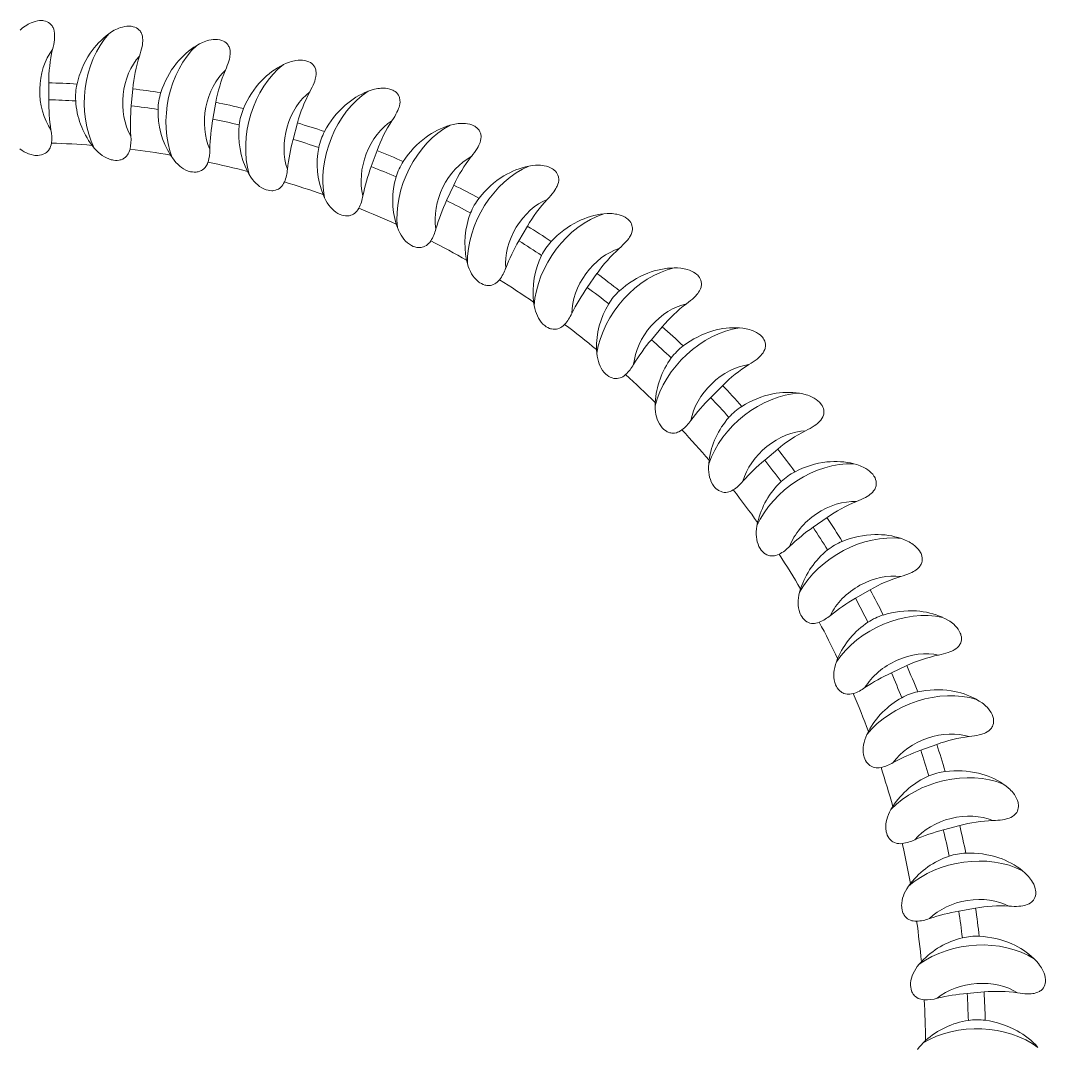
# Model space of a CAD drawing. Extents: x 89 to 596, y -47 to 440.
# Drawn here: x 480.93 to 511.14, y 216.38 to 246.63 of the extents above; entities that cross this region are included whole.
import ezdxf

# ---------------------------------------------------------------- set-up
doc = ezdxf.new("R2010")
doc.units = 0
doc.header["$LTSCALE"] = 7
doc.header["$MEASUREMENT"] = 0
doc.layers.add('8', color=252, linetype='CONTINUOUS', lineweight=15)

msp = doc.modelspace()

# ---------------------------------------------------------------- linework, layer by layer
at = {"layer": '8', "ltscale": 0.012505}
for p, q in [((481.757, 244.8), (481.757, 244.3)), ((491.433, 242.801), (491.262, 242.331)), ((493.698, 241.784), (493.486, 241.331)), ((495.865, 240.574), (495.615, 240.141)), ((497.918, 239.18), (497.631, 238.77)), ((499.842, 237.612), (499.521, 237.229)), ((503.245, 234.005), (502.862, 233.683)), ((509.329, 218.011), (508.83, 217.968))]:
    msp.add_line(p, q, dxfattribs=at)
at = {"layer": '8', "ltscale": 0.012506}
for p, q in [((484.232, 244.62), (484.188, 244.121)), ((486.682, 244.224), (486.595, 243.731)), ((489.089, 243.616), (488.959, 243.133)), ((501.623, 235.883), (501.269, 235.529)), ((504.698, 231.992), (504.288, 231.705)), ((507.051, 227.626), (506.598, 227.415)), ((507.934, 225.307), (507.464, 225.135)), ((508.611, 222.919), (508.127, 222.789))]:
    msp.add_line(p, q, dxfattribs=at)
at = {"layer": '8', "ltscale": 0.002556}
for p, q in [((483.034, 242.956), (483.097, 242.876)), ((489.845, 241.504), (489.886, 241.41))]:
    msp.add_line(p, q, dxfattribs=at)
at = {"layer": '8', "ltscale": 0.002557}
for p, q in [((485.343, 242.671), (485.4, 242.585)), ((492.002, 240.631), (492.035, 240.534)), ((494.075, 239.573), (494.099, 239.474)), ((497.906, 236.937), (497.913, 236.835)), ((499.635, 235.379), (499.632, 235.276)), ((502.653, 231.841), (502.633, 231.74)), ((503.92, 229.888), (503.891, 229.79)), ((505.011, 227.832), (504.974, 227.737)), ((506.637, 223.476), (506.584, 223.388)), ((507.159, 221.208), (507.099, 221.125)), ((507.482, 218.903), (507.414, 218.826)), ((507.603, 216.579), (507.528, 216.508))]:
    msp.add_line(p, q, dxfattribs=at)
at = {"layer": '8', "ltscale": 0.002558}
for p, q in [((487.62, 242.186), (487.668, 242.096)), ((496.048, 238.339), (496.064, 238.237)), ((501.221, 233.675), (501.21, 233.574)), ((505.919, 225.69), (505.874, 225.598))]:
    msp.add_line(p, q, dxfattribs=at)
at = {"layer": '8', "ltscale": 0.012504}
msp.add_line((505.97, 229.861), (505.537, 229.611), dxfattribs=at)
at = {"layer": '8', "ltscale": 0.012507}
msp.add_line((509.077, 220.481), (508.584, 220.394), dxfattribs=at)
at = {"layer": '8'}
for points in [[(480.911, 246.353), (480.986, 246.415), (481.066, 246.472), (481.109, 246.499), (481.152, 246.524), (481.194, 246.546), (481.237, 246.566), (481.298, 246.59), (481.36, 246.609), (481.424, 246.624), (481.488, 246.632), (481.552, 246.633), (481.584, 246.631), (481.615, 246.627), (481.663, 246.616), (481.708, 246.6), (481.75, 246.578), (481.789, 246.551), (481.823, 246.52), (481.841, 246.499), (481.857, 246.476), (481.872, 246.452), (481.884, 246.426), (481.904, 246.375), (481.918, 246.321), (481.926, 246.265), (481.929, 246.223), (481.93, 246.18), (481.928, 246.123), (481.923, 246.065), (481.914, 245.996), (481.902, 245.927), (481.887, 245.852), (481.87, 245.778)], [(483.525, 246.24), (483.605, 246.296), (483.69, 246.345), (483.735, 246.369), (483.78, 246.39), (483.824, 246.408), (483.869, 246.424), (483.931, 246.442), (483.995, 246.456), (484.059, 246.465), (484.124, 246.468), (484.188, 246.464), (484.219, 246.459), (484.25, 246.452), (484.297, 246.437), (484.34, 246.417), (484.381, 246.392), (484.417, 246.361), (484.448, 246.327), (484.464, 246.304), (484.478, 246.28), (484.491, 246.255), (484.501, 246.229), (484.516, 246.175), (484.525, 246.12), (484.529, 246.064), (484.528, 246.022), (484.525, 245.979), (484.518, 245.922), (484.508, 245.865), (484.493, 245.797), (484.475, 245.729), (484.453, 245.656), (484.43, 245.584)], [(486.119, 245.9), (486.204, 245.948), (486.292, 245.99), (486.339, 246.01), (486.387, 246.027), (486.432, 246.041), (486.478, 246.053), (486.541, 246.066), (486.606, 246.074), (486.671, 246.077), (486.736, 246.074), (486.799, 246.065), (486.83, 246.057), (486.86, 246.048), (486.905, 246.029), (486.947, 246.005), (486.985, 245.976), (487.018, 245.943), (487.046, 245.906), (487.06, 245.882), (487.072, 245.857), (487.082, 245.83), (487.091, 245.803), (487.101, 245.749), (487.105, 245.693), (487.104, 245.637), (487.099, 245.595), (487.093, 245.553), (487.081, 245.496), (487.066, 245.44), (487.045, 245.374), (487.021, 245.308), (486.993, 245.237), (486.964, 245.167)], [(488.674, 245.335), (488.763, 245.376), (488.854, 245.41), (488.903, 245.425), (488.952, 245.438), (488.998, 245.448), (489.044, 245.456), (489.109, 245.463), (489.174, 245.466), (489.239, 245.463), (489.303, 245.455), (489.366, 245.44), (489.396, 245.429), (489.425, 245.417), (489.468, 245.395), (489.508, 245.367), (489.543, 245.335), (489.573, 245.299), (489.598, 245.26), (489.61, 245.235), (489.619, 245.209), (489.627, 245.182), (489.633, 245.154), (489.639, 245.099), (489.638, 245.043), (489.632, 244.987), (489.624, 244.946), (489.614, 244.904), (489.597, 244.849), (489.577, 244.795), (489.55, 244.73), (489.521, 244.667), (489.487, 244.599), (489.452, 244.531)], [(491.169, 244.549), (491.262, 244.582), (491.356, 244.608), (491.405, 244.619), (491.455, 244.628), (491.502, 244.634), (491.549, 244.638), (491.614, 244.639), (491.68, 244.636), (491.744, 244.628), (491.807, 244.614), (491.868, 244.593), (491.897, 244.581), (491.925, 244.566), (491.966, 244.54), (492.003, 244.509), (492.035, 244.474), (492.062, 244.435), (492.083, 244.394), (492.093, 244.368), (492.101, 244.341), (492.106, 244.313), (492.11, 244.285), (492.111, 244.23), (492.105, 244.175), (492.094, 244.119), (492.082, 244.079), (492.068, 244.038), (492.047, 243.985), (492.022, 243.932), (491.99, 243.87), (491.955, 243.81), (491.915, 243.745), (491.874, 243.681)], [(493.587, 243.549), (493.682, 243.574), (493.778, 243.592), (493.828, 243.598), (493.879, 243.602), (493.926, 243.604), (493.973, 243.604), (494.038, 243.6), (494.103, 243.592), (494.166, 243.578), (494.228, 243.558), (494.287, 243.532), (494.315, 243.517), (494.341, 243.5), (494.38, 243.47), (494.414, 243.436), (494.443, 243.399), (494.467, 243.358), (494.484, 243.315), (494.492, 243.288), (494.497, 243.261), (494.5, 243.233), (494.501, 243.204), (494.497, 243.149), (494.486, 243.094), (494.47, 243.04), (494.455, 243.001), (494.438, 242.962), (494.412, 242.91), (494.383, 242.86), (494.345, 242.801), (494.306, 242.744), (494.26, 242.683), (494.214, 242.623)], [(481.835, 243.024), (481.825, 242.97), (481.81, 242.924), (481.794, 242.884), (481.776, 242.85), (481.747, 242.808), (481.717, 242.774), (481.687, 242.747), (481.665, 242.73), (481.642, 242.716), (481.595, 242.693), (481.568, 242.682), (481.54, 242.674), (481.486, 242.663), (481.432, 242.658), (481.379, 242.658), (481.343, 242.661), (481.307, 242.666), (481.235, 242.682), (481.163, 242.706), (481.098, 242.733), (481.034, 242.767), (480.97, 242.806), (480.905, 242.852)], [(484.155, 242.843), (484.14, 242.791), (484.122, 242.745), (484.102, 242.707), (484.081, 242.675), (484.049, 242.635), (484.016, 242.605), (483.984, 242.58), (483.96, 242.566), (483.936, 242.553), (483.887, 242.534), (483.859, 242.526), (483.831, 242.52), (483.776, 242.514), (483.722, 242.514), (483.669, 242.519), (483.633, 242.525), (483.598, 242.533), (483.528, 242.555), (483.458, 242.585), (483.396, 242.618), (483.335, 242.657), (483.274, 242.702), (483.214, 242.753), (483.155, 242.811), (483.097, 242.876)], [(486.451, 242.461), (486.432, 242.41), (486.41, 242.366), (486.386, 242.33), (486.363, 242.3), (486.327, 242.263), (486.292, 242.235), (486.258, 242.214), (486.232, 242.201), (486.207, 242.191), (486.157, 242.176), (486.128, 242.171), (486.1, 242.168), (486.045, 242.166), (485.991, 242.171), (485.938, 242.18), (485.903, 242.189), (485.869, 242.2), (485.801, 242.228), (485.734, 242.264), (485.675, 242.302), (485.618, 242.347), (485.561, 242.397), (485.506, 242.453), (485.452, 242.516), (485.4, 242.585)], [(495.909, 242.342), (496.005, 242.358), (496.103, 242.368), (496.153, 242.37), (496.204, 242.37), (496.251, 242.368), (496.298, 242.363), (496.363, 242.354), (496.426, 242.339), (496.488, 242.32), (496.548, 242.295), (496.604, 242.264), (496.631, 242.247), (496.656, 242.227), (496.691, 242.194), (496.723, 242.158), (496.748, 242.118), (496.768, 242.075), (496.782, 242.031), (496.787, 242.003), (496.79, 241.976), (496.79, 241.947), (496.789, 241.919), (496.78, 241.864), (496.765, 241.811), (496.744, 241.758), (496.726, 241.72), (496.705, 241.683), (496.674, 241.634), (496.641, 241.586), (496.599, 241.531), (496.554, 241.478), (496.504, 241.42), (496.452, 241.365)], [(488.705, 241.88), (488.681, 241.831), (488.655, 241.789), (488.629, 241.755), (488.603, 241.727), (488.564, 241.694), (488.527, 241.669), (488.491, 241.651), (488.464, 241.641), (488.438, 241.632), (488.387, 241.622), (488.358, 241.619), (488.33, 241.618), (488.275, 241.622), (488.221, 241.631), (488.169, 241.645), (488.136, 241.657), (488.102, 241.671), (488.037, 241.705), (487.974, 241.746), (487.918, 241.79), (487.864, 241.839), (487.813, 241.894), (487.762, 241.954), (487.714, 242.022), (487.668, 242.096)], [(490.899, 241.105), (490.871, 241.058), (490.842, 241.019), (490.813, 240.987), (490.784, 240.961), (490.743, 240.931), (490.703, 240.91), (490.666, 240.895), (490.639, 240.887), (490.612, 240.881), (490.56, 240.876), (490.531, 240.875), (490.503, 240.877), (490.448, 240.885), (490.396, 240.899), (490.345, 240.917), (490.313, 240.932), (490.281, 240.949), (490.219, 240.989), (490.159, 241.036), (490.108, 241.084), (490.059, 241.137), (490.012, 241.196), (489.967, 241.261), (489.925, 241.332), (489.886, 241.41)], [(498.116, 240.937), (498.214, 240.945), (498.312, 240.946), (498.362, 240.944), (498.412, 240.939), (498.459, 240.933), (498.506, 240.925), (498.569, 240.909), (498.631, 240.89), (498.691, 240.865), (498.749, 240.835), (498.802, 240.799), (498.827, 240.779), (498.85, 240.758), (498.883, 240.722), (498.911, 240.683), (498.933, 240.64), (498.949, 240.596), (498.959, 240.551), (498.961, 240.523), (498.962, 240.495), (498.96, 240.467), (498.956, 240.439), (498.942, 240.385), (498.923, 240.333), (498.897, 240.283), (498.876, 240.247), (498.852, 240.211), (498.817, 240.165), (498.78, 240.121), (498.733, 240.069), (498.684, 240.02), (498.629, 239.967), (498.572, 239.916)], [(493.018, 240.141), (492.986, 240.097), (492.953, 240.061), (492.921, 240.032), (492.891, 240.008), (492.847, 239.982), (492.806, 239.965), (492.767, 239.953), (492.739, 239.947), (492.712, 239.944), (492.66, 239.943), (492.631, 239.945), (492.603, 239.949), (492.549, 239.962), (492.498, 239.98), (492.45, 240.003), (492.419, 240.021), (492.388, 240.04), (492.33, 240.085), (492.275, 240.137), (492.228, 240.189), (492.183, 240.247), (492.142, 240.31), (492.103, 240.378), (492.067, 240.453), (492.035, 240.534)], [(495.044, 238.997), (495.009, 238.956), (494.973, 238.922), (494.939, 238.896), (494.906, 238.876), (494.86, 238.853), (494.818, 238.839), (494.778, 238.831), (494.75, 238.828), (494.723, 238.827), (494.671, 238.83), (494.642, 238.835), (494.615, 238.841), (494.562, 238.859), (494.513, 238.881), (494.467, 238.909), (494.437, 238.929), (494.409, 238.951), (494.354, 239.001), (494.304, 239.057), (494.261, 239.113), (494.222, 239.175), (494.186, 239.241), (494.154, 239.313), (494.124, 239.39), (494.099, 239.474)], [(500.193, 239.346), (500.29, 239.345), (500.388, 239.337), (500.438, 239.33), (500.488, 239.321), (500.534, 239.311), (500.58, 239.299), (500.642, 239.278), (500.702, 239.253), (500.759, 239.223), (500.814, 239.188), (500.864, 239.148), (500.887, 239.126), (500.908, 239.103), (500.938, 239.064), (500.962, 239.022), (500.981, 238.979), (500.993, 238.933), (500.998, 238.887), (500.999, 238.859), (500.996, 238.832), (500.992, 238.804), (500.986, 238.776), (500.968, 238.724), (500.943, 238.673), (500.914, 238.626), (500.889, 238.591), (500.862, 238.558), (500.824, 238.515), (500.783, 238.474), (500.731, 238.427), (500.678, 238.382), (500.619, 238.335), (500.558, 238.289)], [(496.964, 237.68), (496.924, 237.642), (496.886, 237.612), (496.85, 237.589), (496.815, 237.571), (496.768, 237.553), (496.724, 237.543), (496.684, 237.538), (496.656, 237.537), (496.629, 237.539), (496.577, 237.547), (496.549, 237.554), (496.522, 237.563), (496.471, 237.585), (496.424, 237.611), (496.38, 237.643), (496.353, 237.665), (496.326, 237.69), (496.276, 237.744), (496.231, 237.805), (496.194, 237.864), (496.16, 237.929), (496.13, 237.998), (496.104, 238.072), (496.081, 238.152), (496.064, 238.237)], [(502.123, 237.579), (502.22, 237.57), (502.317, 237.553), (502.366, 237.542), (502.415, 237.529), (502.46, 237.515), (502.504, 237.499), (502.564, 237.473), (502.622, 237.442), (502.677, 237.407), (502.728, 237.368), (502.774, 237.324), (502.795, 237.3), (502.814, 237.275), (502.84, 237.233), (502.861, 237.19), (502.876, 237.145), (502.884, 237.098), (502.885, 237.052), (502.883, 237.024), (502.879, 236.997), (502.872, 236.969), (502.863, 236.942), (502.84, 236.892), (502.812, 236.844), (502.778, 236.799), (502.751, 236.767), (502.721, 236.736), (502.679, 236.696), (502.635, 236.659), (502.579, 236.617), (502.522, 236.577), (502.459, 236.535), (502.394, 236.494)], [(498.761, 236.201), (498.718, 236.167), (498.678, 236.14), (498.639, 236.12), (498.604, 236.106), (498.554, 236.092), (498.51, 236.085), (498.47, 236.084), (498.441, 236.086), (498.415, 236.09), (498.364, 236.102), (498.336, 236.111), (498.31, 236.123), (498.262, 236.149), (498.217, 236.18), (498.176, 236.215), (498.151, 236.24), (498.126, 236.267), (498.082, 236.325), (498.042, 236.389), (498.01, 236.452), (497.982, 236.519), (497.958, 236.591), (497.938, 236.667), (497.923, 236.748), (497.913, 236.835)], [(503.891, 235.651), (503.987, 235.633), (504.082, 235.608), (504.13, 235.593), (504.178, 235.576), (504.221, 235.557), (504.264, 235.537), (504.322, 235.506), (504.376, 235.471), (504.428, 235.432), (504.476, 235.388), (504.518, 235.34), (504.537, 235.314), (504.554, 235.287), (504.576, 235.244), (504.593, 235.199), (504.603, 235.152), (504.608, 235.106), (504.605, 235.059), (504.6, 235.032), (504.594, 235.005), (504.584, 234.978), (504.573, 234.952), (504.546, 234.904), (504.514, 234.858), (504.477, 234.816), (504.446, 234.787), (504.414, 234.759), (504.368, 234.723), (504.321, 234.69), (504.262, 234.652), (504.202, 234.617), (504.135, 234.581), (504.067, 234.546)], [(500.422, 234.571), (500.377, 234.541), (500.334, 234.518), (500.294, 234.501), (500.257, 234.49), (500.207, 234.48), (500.162, 234.478), (500.122, 234.48), (500.094, 234.484), (500.067, 234.49), (500.018, 234.507), (499.991, 234.519), (499.966, 234.532), (499.92, 234.563), (499.879, 234.597), (499.841, 234.636), (499.818, 234.663), (499.796, 234.692), (499.756, 234.754), (499.722, 234.821), (499.696, 234.886), (499.674, 234.956), (499.656, 235.029), (499.643, 235.107), (499.635, 235.189), (499.632, 235.276)], [(501.935, 232.802), (501.887, 232.776), (501.842, 232.757), (501.801, 232.744), (501.764, 232.736), (501.713, 232.731), (501.668, 232.732), (501.628, 232.738), (501.601, 232.745), (501.575, 232.753), (501.527, 232.774), (501.501, 232.788), (501.478, 232.803), (501.434, 232.838), (501.396, 232.876), (501.362, 232.917), (501.341, 232.947), (501.322, 232.977), (501.288, 233.042), (501.259, 233.113), (501.239, 233.18), (501.223, 233.251), (501.212, 233.326), (501.206, 233.404), (501.205, 233.487), (501.21, 233.574)], [(505.485, 233.576), (505.579, 233.55), (505.672, 233.517), (505.718, 233.497), (505.764, 233.476), (505.806, 233.454), (505.847, 233.43), (505.901, 233.394), (505.953, 233.354), (506.001, 233.311), (506.044, 233.263), (506.082, 233.211), (506.099, 233.184), (506.113, 233.156), (506.132, 233.111), (506.145, 233.064), (506.151, 233.017), (506.151, 232.97), (506.145, 232.924), (506.138, 232.897), (506.128, 232.871), (506.117, 232.845), (506.104, 232.82), (506.073, 232.774), (506.036, 232.732), (505.996, 232.693), (505.963, 232.667), (505.928, 232.642), (505.88, 232.61), (505.83, 232.581), (505.768, 232.549), (505.705, 232.519), (505.635, 232.489), (505.564, 232.46)], [(503.288, 230.909), (503.238, 230.887), (503.192, 230.872), (503.15, 230.862), (503.111, 230.857), (503.06, 230.857), (503.016, 230.862), (502.977, 230.871), (502.95, 230.88), (502.925, 230.891), (502.879, 230.916), (502.855, 230.932), (502.833, 230.95), (502.792, 230.988), (502.757, 231.029), (502.727, 231.073), (502.709, 231.104), (502.692, 231.136), (502.664, 231.204), (502.642, 231.277), (502.627, 231.346), (502.618, 231.418), (502.613, 231.493), (502.614, 231.572), (502.62, 231.654), (502.633, 231.74)], [(506.892, 231.37), (506.984, 231.335), (507.073, 231.295), (507.117, 231.271), (507.161, 231.246), (507.201, 231.22), (507.24, 231.193), (507.291, 231.153), (507.339, 231.108), (507.383, 231.061), (507.422, 231.009), (507.455, 230.955), (507.469, 230.926), (507.481, 230.897), (507.496, 230.85), (507.504, 230.803), (507.507, 230.755), (507.503, 230.708), (507.492, 230.663), (507.483, 230.637), (507.471, 230.612), (507.458, 230.587), (507.442, 230.563), (507.408, 230.52), (507.368, 230.481), (507.324, 230.446), (507.288, 230.422), (507.252, 230.4), (507.201, 230.373), (507.148, 230.349), (507.084, 230.322), (507.019, 230.298), (506.946, 230.274), (506.874, 230.251)], [(504.471, 228.904), (504.419, 228.887), (504.372, 228.876), (504.329, 228.87), (504.291, 228.869), (504.24, 228.872), (504.196, 228.881), (504.157, 228.894), (504.131, 228.905), (504.107, 228.918), (504.064, 228.947), (504.041, 228.965), (504.021, 228.985), (503.984, 229.026), (503.953, 229.07), (503.926, 229.117), (503.911, 229.15), (503.897, 229.183), (503.875, 229.253), (503.859, 229.327), (503.851, 229.397), (503.848, 229.47), (503.85, 229.545), (503.857, 229.624), (503.871, 229.705), (503.891, 229.79)], [(508.101, 229.049), (508.189, 229.007), (508.275, 228.959), (508.317, 228.932), (508.359, 228.903), (508.396, 228.874), (508.432, 228.843), (508.48, 228.798), (508.523, 228.75), (508.563, 228.699), (508.598, 228.644), (508.626, 228.587), (508.638, 228.557), (508.647, 228.527), (508.658, 228.479), (508.662, 228.431), (508.66, 228.384), (508.652, 228.337), (508.638, 228.293), (508.626, 228.268), (508.612, 228.244), (508.597, 228.22), (508.579, 228.198), (508.541, 228.158), (508.498, 228.123), (508.451, 228.092), (508.414, 228.071), (508.375, 228.053), (508.322, 228.03), (508.268, 228.01), (508.201, 227.989), (508.134, 227.971), (508.06, 227.953), (507.986, 227.937)], [(505.474, 226.805), (505.422, 226.791), (505.373, 226.785), (505.33, 226.783), (505.292, 226.785), (505.241, 226.793), (505.198, 226.806), (505.161, 226.822), (505.136, 226.835), (505.114, 226.85), (505.073, 226.882), (505.052, 226.903), (505.033, 226.924), (505, 226.968), (504.973, 227.015), (504.95, 227.064), (504.938, 227.098), (504.927, 227.132), (504.911, 227.204), (504.902, 227.279), (504.9, 227.349), (504.903, 227.422), (504.911, 227.497), (504.926, 227.575), (504.946, 227.655), (504.974, 227.737)], [(509.104, 226.632), (509.188, 226.583), (509.269, 226.528), (509.309, 226.497), (509.347, 226.464), (509.382, 226.432), (509.415, 226.398), (509.459, 226.35), (509.498, 226.298), (509.533, 226.243), (509.563, 226.186), (509.586, 226.126), (509.595, 226.095), (509.602, 226.064), (509.608, 226.016), (509.608, 225.968), (509.603, 225.921), (509.59, 225.875), (509.572, 225.833), (509.558, 225.808), (509.543, 225.785), (509.525, 225.763), (509.506, 225.743), (509.464, 225.706), (509.418, 225.675), (509.368, 225.648), (509.33, 225.631), (509.29, 225.616), (509.235, 225.598), (509.179, 225.583), (509.111, 225.568), (509.042, 225.555), (508.967, 225.544), (508.892, 225.534)], [(506.291, 224.625), (506.237, 224.617), (506.189, 224.614), (506.145, 224.616), (506.107, 224.621), (506.058, 224.634), (506.016, 224.65), (505.981, 224.669), (505.957, 224.685), (505.936, 224.702), (505.898, 224.738), (505.879, 224.76), (505.862, 224.783), (505.833, 224.83), (505.81, 224.879), (505.792, 224.929), (505.782, 224.964), (505.775, 224.999), (505.765, 225.072), (505.763, 225.148), (505.766, 225.218), (505.776, 225.29), (505.791, 225.364), (505.812, 225.44), (505.839, 225.518), (505.874, 225.598)], [(509.892, 224.137), (509.971, 224.081), (510.047, 224.019), (510.084, 223.984), (510.12, 223.948), (510.152, 223.913), (510.182, 223.877), (510.221, 223.825), (510.256, 223.77), (510.286, 223.712), (510.31, 223.652), (510.328, 223.591), (510.334, 223.56), (510.339, 223.528), (510.34, 223.479), (510.337, 223.431), (510.327, 223.385), (510.311, 223.341), (510.289, 223.3), (510.273, 223.277), (510.255, 223.255), (510.236, 223.235), (510.215, 223.216), (510.17, 223.183), (510.121, 223.156), (510.07, 223.134), (510.03, 223.12), (509.989, 223.108), (509.932, 223.095), (509.875, 223.085), (509.806, 223.076), (509.737, 223.07), (509.661, 223.065), (509.585, 223.062)], [(506.915, 222.383), (506.861, 222.379), (506.812, 222.381), (506.769, 222.386), (506.732, 222.395), (506.683, 222.412), (506.643, 222.432), (506.61, 222.454), (506.587, 222.472), (506.567, 222.49), (506.533, 222.529), (506.516, 222.553), (506.501, 222.577), (506.476, 222.627), (506.457, 222.677), (506.444, 222.729), (506.438, 222.765), (506.433, 222.8), (506.43, 222.874), (506.434, 222.95), (506.444, 223.019), (506.459, 223.09), (506.481, 223.163), (506.508, 223.236), (506.543, 223.312), (506.584, 223.388)], [(510.459, 221.583), (510.534, 221.52), (510.603, 221.451), (510.637, 221.414), (510.67, 221.375), (510.699, 221.337), (510.726, 221.299), (510.76, 221.243), (510.79, 221.185), (510.815, 221.125), (510.834, 221.063), (510.847, 221.001), (510.85, 220.969), (510.851, 220.937), (510.849, 220.889), (510.841, 220.841), (510.827, 220.796), (510.807, 220.753), (510.782, 220.714), (510.764, 220.693), (510.745, 220.673), (510.723, 220.654), (510.701, 220.637), (510.653, 220.609), (510.602, 220.586), (510.549, 220.568), (510.508, 220.558), (510.466, 220.549), (510.409, 220.541), (510.351, 220.536), (510.281, 220.533), (510.212, 220.533), (510.136, 220.535), (510.06, 220.539)], [(507.341, 220.095), (507.287, 220.096), (507.238, 220.102), (507.196, 220.111), (507.159, 220.123), (507.113, 220.144), (507.075, 220.167), (507.043, 220.192), (507.022, 220.212), (507.004, 220.232), (506.973, 220.274), (506.958, 220.299), (506.945, 220.324), (506.925, 220.376), (506.911, 220.428), (506.902, 220.481), (506.899, 220.517), (506.897, 220.553), (506.9, 220.626), (506.911, 220.701), (506.927, 220.77), (506.949, 220.839), (506.976, 220.91), (507.01, 220.981), (507.051, 221.053), (507.099, 221.125)], [(507.566, 217.778), (507.512, 217.784), (507.464, 217.794), (507.423, 217.807), (507.387, 217.822), (507.343, 217.847), (507.307, 217.874), (507.277, 217.901), (507.259, 217.923), (507.242, 217.944), (507.215, 217.989), (507.202, 218.015), (507.192, 218.041), (507.176, 218.094), (507.166, 218.148), (507.162, 218.201), (507.162, 218.237), (507.164, 218.273), (507.173, 218.346), (507.19, 218.42), (507.212, 218.487), (507.24, 218.554), (507.274, 218.622), (507.314, 218.69), (507.36, 218.758), (507.414, 218.826)], [(510.802, 218.989), (510.871, 218.92), (510.934, 218.845), (510.965, 218.805), (510.994, 218.764), (511.019, 218.724), (511.043, 218.683), (511.072, 218.624), (511.096, 218.564), (511.116, 218.502), (511.13, 218.439), (511.137, 218.375), (511.138, 218.343), (511.136, 218.312), (511.13, 218.263), (511.118, 218.217), (511.1, 218.173), (511.076, 218.132), (511.047, 218.095), (511.028, 218.076), (511.007, 218.058), (510.984, 218.041), (510.96, 218.026), (510.91, 218.002), (510.858, 217.983), (510.803, 217.97), (510.761, 217.963), (510.719, 217.959), (510.661, 217.956), (510.603, 217.956), (510.533, 217.959), (510.464, 217.965), (510.388, 217.973), (510.313, 217.984)], [(507.37, 216.317), (507.416, 216.381), (507.469, 216.445), (507.528, 216.508)]]:
    msp.add_lwpolyline(points, dxfattribs=at)
for centre, radius, start, end in [((484.902, 244.381), 2.314, 126.5234, 146.2039), ((486.015, 244.802), 4.259, 166.7523, 180.0261), ((487.329, 243.928), 2.314, 121.5234, 141.2039), ((485.227, 244.175), 2.699, 146.4057, 167.4018), ((488.475, 244.25), 4.259, 161.7523, 175.0261), ((487.635, 243.694), 2.699, 141.4057, 162.4018), ((490.877, 243.486), 4.259, 156.7523, 170.0261), ((489.707, 243.265), 2.314, 116.5234, 136.2039), ((480.925, 216.361), 28.451, 86.6409, 88.3255), ((489.992, 243.005), 2.699, 136.4057, 157.4018), ((484.285, 244.375), 1.737, 167.0658, 183.6175), ((480.925, 216.361), 28.451, 81.6409, 83.3255), ((486.714, 243.975), 1.737, 162.0648, 178.6168), ((493.203, 242.516), 4.259, 151.7523, 165.0261), ((492.018, 242.397), 2.314, 111.5234, 131.2039), ((487.805, 244.301), 6.049, 180.0118, 188.4907), ((480.925, 216.361), 27.951, 86.6642, 88.2956), ((484.967, 244.41), 2.419, 183.4244, 216.941), ((480.925, 216.361), 28.451, 76.6409, 78.3255), ((490.214, 243.595), 6.049, 175.0118, 183.4907), ((480.925, 216.361), 27.951, 81.6642, 83.2956), ((487.396, 243.951), 2.419, 178.4244, 211.941), ((489.099, 243.366), 1.737, 157.0659, 173.6176), ((492.279, 242.114), 2.699, 131.4057, 152.4018), ((492.553, 242.682), 6.049, 170.0118, 178.4907), ((480.925, 216.361), 27.951, 76.6642, 78.2956), ((480.925, 216.361), 28.451, 71.6409, 73.3255), ((495.436, 241.346), 4.259, 146.7523, 160.0261), ((480.525, 243.17), 1.319, 353.6443, 10.4224), ((489.776, 243.282), 2.419, 173.4244, 206.941), ((491.422, 242.55), 1.737, 152.0656, 168.6165), ((494.245, 241.331), 2.314, 106.5234, 126.2039), ((480.925, 216.361), 26.678, 85.4673, 88.0456), ((482.863, 243.102), 1.319, 348.6443, 5.4224), ((494.803, 241.569), 6.049, 165.0118, 173.4907), ((480.925, 216.361), 27.951, 71.6642, 73.2956), ((494.48, 241.026), 2.699, 126.4057, 147.4018), ((480.925, 216.361), 26.678, 80.4673, 83.0456), ((485.187, 242.832), 1.319, 343.6443, 0.4224), ((492.089, 242.408), 2.419, 168.4244, 201.941), ((480.925, 216.361), 28.451, 66.6409, 68.3255), ((480.925, 216.361), 26.678, 75.4673, 78.0456), ((493.664, 241.536), 1.737, 147.0656, 163.6165), ((497.558, 239.986), 4.259, 141.7523, 155.0261), ((487.477, 242.36), 1.319, 338.6443, 355.4224), ((496.947, 240.263), 6.049, 160.0118, 168.4907), ((480.925, 216.361), 27.951, 66.6642, 68.2956), ((496.371, 240.075), 2.314, 101.5234, 121.2039), ((480.925, 216.361), 26.678, 70.4673, 73.0456), ((494.316, 241.336), 2.419, 163.4244, 196.941), ((480.925, 216.361), 28.451, 61.6409, 63.3255), ((496.579, 239.751), 2.699, 121.4057, 142.4018), ((489.718, 241.69), 1.319, 333.6443, 350.4224), ((498.969, 238.776), 6.049, 155.0118, 163.4907), ((480.925, 216.361), 27.951, 61.6642, 63.2956), ((495.81, 240.33), 1.737, 142.0656, 158.6165), ((499.554, 238.447), 4.259, 136.7523, 150.0261), ((480.925, 216.361), 26.678, 65.4673, 68.0456), ((496.442, 240.074), 2.419, 158.4244, 191.9411), ((498.379, 238.639), 2.314, 96.5234, 116.2039), ((480.925, 216.361), 28.451, 56.6409, 58.3255), ((498.558, 238.297), 2.699, 116.4057, 137.4018), ((491.893, 240.827), 1.319, 328.6443, 345.4224), ((480.925, 216.361), 26.678, 60.4673, 63.0456), ((500.854, 237.118), 6.049, 150.0118, 158.4907), ((480.925, 216.361), 27.951, 56.6642, 58.2956), ((497.842, 238.941), 1.737, 137.0656, 153.6165), ((498.45, 238.631), 2.419, 153.4244, 186.9411), ((501.408, 236.739), 4.259, 131.7523, 145.0261), ((500.254, 237.033), 2.314, 91.5234, 111.2039), ((493.983, 239.778), 1.319, 323.6443, 340.4224), ((480.925, 216.361), 28.451, 51.6409, 53.3255), ((500.402, 236.677), 2.699, 111.4057, 132.4018), ((480.925, 216.361), 26.678, 55.4673, 58.0456), ((502.587, 235.302), 6.049, 145.0118, 153.4907), ((480.925, 216.361), 27.951, 51.6642, 53.2956), ((499.746, 237.381), 1.737, 132.0656, 148.6165), ((500.324, 237.019), 2.419, 148.4244, 181.941), ((503.106, 234.876), 4.259, 126.7523, 140.0261), ((495.974, 238.551), 1.319, 318.6443, 335.4224), ((480.925, 216.361), 26.678, 50.4673, 53.0456), ((480.925, 216.361), 28.451, 46.6409, 48.3255), ((501.982, 235.27), 2.314, 86.5234, 106.2039), ((504.155, 233.342), 6.049, 140.0118, 148.4907), ((480.925, 216.361), 27.951, 46.6642, 48.2956), ((502.099, 234.902), 2.699, 106.4057, 127.4018), ((501.506, 235.661), 1.737, 127.0656, 143.6165), ((502.051, 235.249), 2.419, 143.4244, 176.9411), ((497.851, 237.155), 1.319, 313.6443, 330.4224), ((504.636, 232.873), 4.259, 121.7523, 135.0261), ((480.925, 216.361), 26.678, 45.4673, 48.0456), ((480.925, 216.361), 28.451, 41.6409, 43.3255), ((505.547, 231.253), 6.049, 135.0118, 143.4907), ((480.925, 216.361), 27.951, 41.6642, 43.2956), ((503.634, 232.986), 2.699, 101.4057, 122.4018), ((503.55, 233.362), 2.314, 81.5234, 101.2039), ((503.11, 233.794), 1.737, 122.0656, 138.6165), ((499.599, 235.6), 1.319, 308.6443, 325.4224), ((503.617, 233.336), 2.419, 138.4244, 171.9411), ((480.925, 216.361), 26.678, 40.4673, 43.0456), ((505.984, 230.743), 4.259, 116.7523, 130.0261), ((480.925, 216.361), 28.451, 36.6409, 38.3255), ((506.751, 229.05), 6.049, 130.0118, 138.4907), ((480.925, 216.361), 27.951, 36.6642, 38.2956), ((504.997, 230.944), 2.699, 96.4057, 117.4018), ((504.946, 231.326), 2.314, 76.5234, 96.2039), ((504.545, 231.794), 1.737, 117.0656, 133.6165), ((501.205, 233.9), 1.319, 303.6443, 320.4224), ((505.01, 231.294), 2.419, 133.4244, 166.9411), ((480.925, 216.361), 26.678, 35.4673, 38.0456), ((507.143, 228.504), 4.259, 111.7523, 125.0261), ((480.925, 216.361), 28.451, 31.6409, 33.3255), ((507.759, 226.751), 6.049, 125.0118, 133.4907), ((480.925, 216.361), 27.951, 31.6642, 33.2956), ((506.176, 228.79), 2.699, 91.4057, 112.4018), ((506.159, 229.175), 2.314, 71.5234, 91.2039), ((505.8, 229.676), 1.737, 112.0656, 128.6165), ((502.656, 232.065), 1.319, 298.6443, 315.4224), ((480.925, 216.361), 26.678, 30.4673, 33.0456), ((506.22, 229.138), 2.419, 128.4244, 161.941), ((508.101, 226.173), 4.259, 106.7523, 120.0261), ((480.925, 216.361), 28.451, 26.6409, 28.3255), ((508.562, 224.373), 6.049, 120.0118, 128.4907), ((480.925, 216.361), 27.951, 26.6642, 28.2956), ((503.942, 230.112), 1.319, 293.6443, 310.4224), ((506.866, 227.458), 1.737, 107.0656, 123.6165), ((507.164, 226.542), 2.699, 86.4057, 107.4018), ((507.18, 226.927), 2.314, 66.5234, 86.2039), ((480.925, 216.361), 26.678, 25.4673, 28.0456), ((507.237, 226.885), 2.419, 123.4244, 156.941), ((508.853, 223.767), 4.259, 101.7523, 115.0261), ((480.925, 216.361), 28.451, 21.6409, 23.3255), ((509.155, 221.933), 6.049, 115.0118, 123.4907), ((480.925, 216.361), 27.951, 21.6642, 23.2956), ((505.053, 228.053), 1.319, 288.6443, 305.4224), ((480.925, 216.361), 26.678, 20.4673, 23.0456), ((508.054, 224.552), 2.419, 118.4244, 151.941), ((507.734, 225.155), 1.737, 102.0656, 118.6165), ((507.951, 224.217), 2.699, 81.4057, 102.4018), ((508.001, 224.599), 2.314, 61.5234, 81.2039), ((509.392, 221.305), 4.259, 96.7523, 110.0261), ((509.534, 219.452), 6.049, 110.0118, 118.4907), ((480.925, 216.361), 27.951, 16.6642, 18.2956), ((480.925, 216.361), 28.451, 16.6409, 18.3255), ((505.98, 225.906), 1.319, 283.6443, 300.4224), ((480.925, 216.361), 26.678, 15.4673, 18.0456), ((508.533, 221.831), 2.699, 76.4057, 97.4018), ((508.665, 222.156), 2.419, 113.4244, 146.941), ((508.399, 222.785), 1.737, 97.0656, 113.6165), ((508.616, 222.208), 2.314, 56.5234, 76.2039), ((509.715, 218.805), 4.259, 91.7523, 105.0261), ((509.694, 216.947), 6.049, 105.0118, 113.4907), ((480.925, 216.361), 27.951, 11.6642, 13.2956), ((480.925, 216.361), 28.451, 11.6409, 13.3255), ((506.717, 223.686), 1.319, 278.6443, 295.4224), ((480.925, 216.361), 26.678, 10.4673, 13.0456), ((508.854, 220.366), 1.737, 92.0641, 108.6173), ((508.905, 219.404), 2.699, 71.4057, 92.4018), ((509.064, 219.716), 2.419, 108.4244, 141.941), ((509.02, 219.772), 2.314, 51.5234, 71.2039), ((509.636, 214.437), 6.049, 100.0118, 108.4907), ((480.925, 216.361), 27.951, 6.6642, 8.2956), ((509.818, 216.287), 4.259, 86.7523, 100.0261), ((480.925, 216.361), 28.451, 6.6409, 8.3255), ((507.257, 221.41), 1.319, 273.6443, 290.4224), ((480.925, 216.361), 26.678, 5.4673, 8.0456), ((509.25, 217.251), 2.419, 103.4244, 136.941), ((509.097, 217.916), 1.737, 87.0654, 103.6165), ((509.063, 216.954), 2.699, 66.4057, 87.4018), ((509.21, 217.311), 2.314, 46.5234, 66.2039), ((509.359, 211.942), 6.049, 95.0118, 103.4907), ((480.925, 216.361), 27.951, 1.6642, 3.2956), ((509.702, 213.769), 4.259, 81.7523, 95.0261), ((480.925, 216.361), 28.451, 1.6409, 3.3255), ((507.597, 219.096), 1.319, 268.6443, 285.4224), ((480.925, 216.361), 26.678, 0.4673, 3.0456), ((509.219, 214.779), 2.419, 98.4244, 131.941), ((509.125, 215.455), 1.737, 82.0655, 98.6178), ((509.008, 214.5), 2.699, 61.4057, 82.4018), ((509.185, 214.842), 2.314, 41.5234, 61.2039)]:
    msp.add_arc(centre, radius, start, end, dxfattribs=at)
for centre, major_axis, start_param, end_param in [((484.545, 244.352), (0.214, 2.441), 0.750281, 2.280722), ((482.658, 244.561), (0, 1.65), 0.741103, 2.344289), ((486.971, 243.93), (0.425, 2.413), 0.750281, 2.280722), ((485.109, 244.303), (0.144, 1.644), 0.741103, 2.344289), ((487.528, 243.832), (0.286, 1.625), 0.741103, 2.344289), ((489.351, 243.298), (0.634, 2.367), 0.750281, 2.280722), ((489.897, 243.152), (0.427, 1.594), 0.741103, 2.344289), ((491.667, 242.461), (0.838, 2.302), 0.750281, 2.280722), ((492.198, 242.268), (0.564, 1.551), 0.741103, 2.344289), ((493.9, 241.426), (1.035, 2.22), 0.750281, 2.280722), ((494.413, 241.187), (0.697, 1.495), 0.741103, 2.344289), ((496.036, 240.2), (1.225, 2.122), 0.750281, 2.280722), ((496.526, 239.917), (0.825, 1.429), 0.741103, 2.344289), ((498.056, 238.792), (1.405, 2.007), 0.750281, 2.280722), ((498.519, 238.467), (0.946, 1.352), 0.741103, 2.344289), ((499.946, 237.213), (1.575, 1.877), 0.750281, 2.280722), ((500.379, 236.85), (1.061, 1.264), 0.741103, 2.344289), ((501.691, 235.476), (1.732, 1.732), 0.750281, 2.280722), ((502.091, 235.076), (1.167, 1.167), 0.741103, 2.344289), ((503.278, 233.594), (1.877, 1.575), 0.750281, 2.280722), ((503.641, 233.16), (1.264, 1.061), 0.741103, 2.344289), ((504.694, 231.58), (2.007, 1.405), 0.750281, 2.280722), ((505.019, 231.117), (1.352, 0.946), 0.741103, 2.344289), ((505.93, 229.451), (2.122, 1.225), 0.750281, 2.280722), ((506.213, 228.961), (1.429, 0.825), 0.741103, 2.344289), ((506.976, 227.221), (2.22, 1.035), 0.750281, 2.280722), ((507.215, 226.709), (1.495, 0.697), 0.741103, 2.344289), ((507.824, 224.91), (2.302, 0.838), 0.750281, 2.280722), ((508.017, 224.378), (1.55, 0.564), 0.741103, 2.344289), ((508.466, 222.533), (2.367, 0.634), 0.750281, 2.280722), ((508.613, 221.986), (1.594, 0.427), 0.741103, 2.344289), ((508.899, 220.109), (2.413, 0.425), 0.750281, 2.280722), ((508.998, 219.552), (1.625, 0.287), 0.741103, 2.344289), ((509.12, 217.656), (2.441, 0.214), 0.750281, 2.280722), ((509.169, 217.093), (1.644, 0.144), 0.741103, 2.344289), ((509.125, 215.194), (2.45, 0), 0.750281, 2.280722)]:
    msp.add_ellipse(centre, major_axis=major_axis, ratio=0.707107, start_param=start_param, end_param=end_param, dxfattribs=at)

doc.saveas('drawing.dxf')
